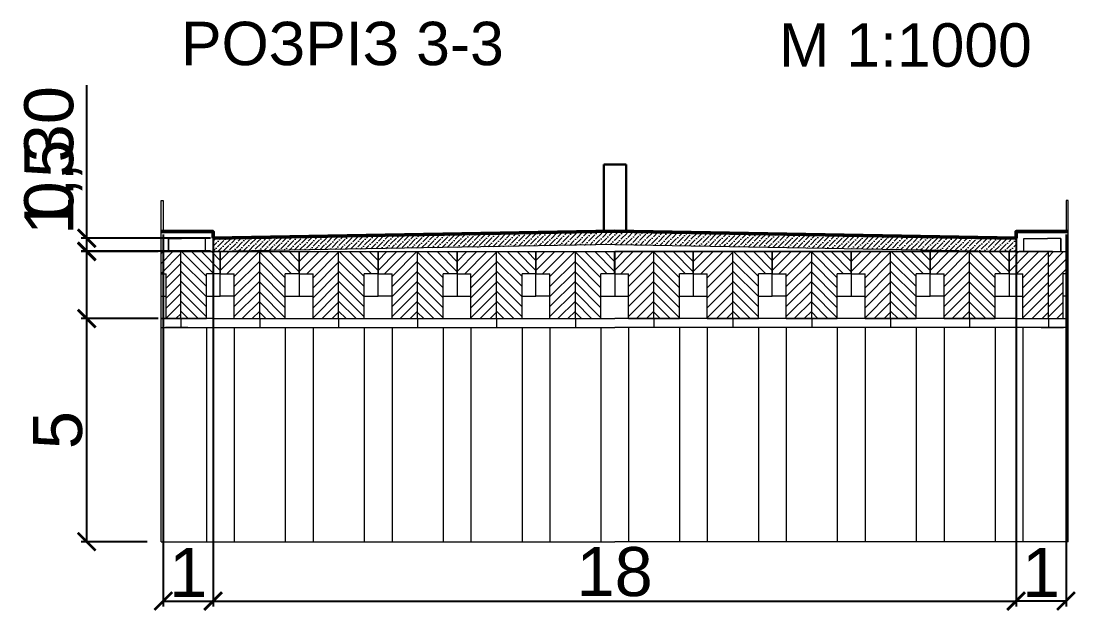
# Model space of a CAD drawing. Header units: millimetres. Extents: x -2123 to 34701, y -1286 to 835.
# Drawn here: x 4765.82 to 4789.47, y -794.41 to -781.19 of the extents above; entities that cross this region are included whole.
import ezdxf

# ---------------------------------------------------------------- set-up
doc = ezdxf.new("R2010")
doc.units = ezdxf.units.MM
doc.layers.get('0').update_dxf_attribs({"lineweight": 15})
doc.layers.add('RAZMERU', color=7, linetype='Continuous', lineweight=15)
doc.layers.add('Текст', color=7, linetype='Continuous', lineweight=15)
doc.styles.get("Standard").update_dxf_attribs({"font": 'arial.ttf'})
doc.dimstyles.new('Переход', dxfattribs={"dimscale": 0.1, "dimtxt": 11, "dimasz": 4, "dimexe": 1.25, "dimexo": 0.625, "dimgap": 0.9, "dimtad": 1, "dimtxsty": 'Standard', "dimblk": 'ARCHTICK', "dimcen": 2.5, "dimadec": 0, "dimazin": 0, "dimtfac": 1, "dimtmove": 0, "dimatfit": 3, "dimldrblk": 'ARCHTICK', "dimfxl": 1, "dimarcsym": 0})
pattern_1 = [(45, (4030.50224, 6581.8502), (-0.1122532015, 0.1122532015), [])]

# ---------------------------------------------------------------- blocks, each defined once
blk = doc.blocks.new('_ArchTick')
at = {"color": 0, "linetype": 'ByBlock', "const_width": 0.15}
blk.add_lwpolyline([(-0.5, -0.5), (0.5, 0.5)], dxfattribs=at)
blk = doc.blocks.new('*D870')
at = {"layer": 'Defpoints', "color": 0, "lineweight": 20, "transparency": 16777216}
for p in [(4767.289, -787.862), (4768.709, -787.862), (4768.709, -792.862)]:
    blk.add_point(p, dxfattribs=at)
at = {"layer": 'RAZMERU', "color": 0, "lineweight": -2, "transparency": 16777216}
for p, q in [((4768.646, -787.862), (4767.164, -787.862)), ((4767.289, -792.862), (4767.289, -787.862)), ((4768.646, -792.862), (4767.164, -792.862))]:
    blk.add_line(p, q, dxfattribs=at)
at = {"layer": 'RAZMERU', "color": 0, "lineweight": -2, "transparency": 16777216, "xscale": 0.4, "yscale": 0.4, "zscale": 0.4}
for p, rotation in [((4767.289, -787.862), 90), ((4767.289, -792.862), 270)]:
    blk.add_blockref('_ArchTick', p, dxfattribs=dict(at, rotation=rotation))
at = {"layer": 'RAZMERU', "color": 0, "transparency": 16777216, "insert": (4766.64, -790.362), "char_height": 1.1, "attachment_point": 5, "rotation": 90}
blk.add_mtext('5', dxfattribs=at)
blk = doc.blocks.new('*D878')
at = {"layer": 'Defpoints', "color": 0, "lineweight": 20, "transparency": 16777216}
for p in [(4767.289, -786.362), (4768.954, -786.362), (4768.954, -787.862)]:
    blk.add_point(p, dxfattribs=at)
at = {"layer": 'RAZMERU', "color": 0, "lineweight": -2, "transparency": 16777216}
for p, q in [((4767.289, -786.362), (4767.289, -783.875)), ((4768.892, -786.362), (4767.164, -786.362)), ((4767.289, -787.862), (4767.289, -786.362)), ((4768.892, -787.862), (4767.164, -787.862))]:
    blk.add_line(p, q, dxfattribs=at)
at = {"layer": 'RAZMERU', "color": 0, "lineweight": -2, "transparency": 16777216, "xscale": 0.4, "yscale": 0.4, "zscale": 0.4}
for p, rotation in [((4767.289, -786.362), 90), ((4767.289, -787.862), 270)]:
    blk.add_blockref('_ArchTick', p, dxfattribs=dict(at, rotation=rotation))
at = {"layer": 'RAZMERU', "color": 0, "transparency": 16777216, "insert": (4766.538, -784.919), "char_height": 1.1, "attachment_point": 5, "rotation": 90}
blk.add_mtext('1,5', dxfattribs=at)
blk = doc.blocks.new('*D871')
at = {"layer": 'Defpoints', "color": 0, "lineweight": 20, "transparency": 16777216}
for p in [(4770.123, -792.862), (4788.133, -792.862), (4788.133, -794.192)]:
    blk.add_point(p, dxfattribs=at)
at = {"layer": 'RAZMERU', "color": 0, "lineweight": -2, "transparency": 16777216}
for p, q in [((4770.123, -792.925), (4770.123, -794.317)), ((4788.133, -792.925), (4788.133, -794.317)), ((4770.123, -794.192), (4788.133, -794.192))]:
    blk.add_line(p, q, dxfattribs=at)
at = {"layer": 'RAZMERU', "color": 0, "lineweight": -2, "transparency": 16777216, "xscale": 0.4, "yscale": 0.4, "zscale": 0.4, "rotation": 180}
blk.add_blockref('_ArchTick', (4770.123, -794.192), dxfattribs=at)
at = {"layer": 'RAZMERU', "color": 0, "lineweight": -2, "transparency": 16777216, "xscale": 0.4, "yscale": 0.4, "zscale": 0.4}
blk.add_blockref('_ArchTick', (4788.133, -794.192), dxfattribs=at)
at = {"layer": 'RAZMERU', "color": 0, "transparency": 16777216, "insert": (4779.128, -793.54), "char_height": 1.1, "attachment_point": 5}
blk.add_mtext('18', dxfattribs=at)
blk = doc.blocks.new('*D879')
at = {"layer": 'Defpoints', "color": 0, "lineweight": 20, "transparency": 16777216}
for p in [(4769.004, -785.912), (4770.123, -785.912), (4770.123, -794.192)]:
    blk.add_point(p, dxfattribs=at)
at = {"layer": 'RAZMERU', "color": 0, "lineweight": -2, "transparency": 16777216}
for p, q in [((4769.004, -785.975), (4769.004, -794.317)), ((4770.123, -785.975), (4770.123, -794.317)), ((4769.004, -794.192), (4770.123, -794.192))]:
    blk.add_line(p, q, dxfattribs=at)
at = {"layer": 'RAZMERU', "color": 0, "lineweight": -2, "transparency": 16777216, "xscale": 0.4, "yscale": 0.4, "zscale": 0.4, "rotation": 180}
blk.add_blockref('_ArchTick', (4769.004, -794.192), dxfattribs=at)
at = {"layer": 'RAZMERU', "color": 0, "lineweight": -2, "transparency": 16777216, "xscale": 0.4, "yscale": 0.4, "zscale": 0.4}
blk.add_blockref('_ArchTick', (4770.123, -794.192), dxfattribs=at)
at = {"layer": 'RAZMERU', "color": 0, "transparency": 16777216, "insert": (4769.564, -793.55), "char_height": 1.1, "attachment_point": 5}
blk.add_mtext('1', dxfattribs=at)
blk = doc.blocks.new('*D880')
at = {"layer": 'Defpoints', "color": 0, "lineweight": 20, "transparency": 16777216}
for p in [(4788.133, -785.912), (4789.252, -785.912), (4788.133, -794.192)]:
    blk.add_point(p, dxfattribs=at)
at = {"layer": 'RAZMERU', "color": 0, "lineweight": -2, "transparency": 16777216}
for p, q in [((4788.133, -785.975), (4788.133, -794.317)), ((4789.252, -785.975), (4789.252, -794.317)), ((4789.252, -794.192), (4788.133, -794.192))]:
    blk.add_line(p, q, dxfattribs=at)
at = {"layer": 'RAZMERU', "color": 0, "lineweight": -2, "transparency": 16777216, "xscale": 0.4, "yscale": 0.4, "zscale": 0.4, "rotation": 180}
blk.add_blockref('_ArchTick', (4788.133, -794.192), dxfattribs=at)
at = {"layer": 'RAZMERU', "color": 0, "lineweight": -2, "transparency": 16777216, "xscale": 0.4, "yscale": 0.4, "zscale": 0.4}
blk.add_blockref('_ArchTick', (4789.252, -794.192), dxfattribs=at)
at = {"layer": 'RAZMERU', "color": 0, "transparency": 16777216, "insert": (4788.693, -793.55), "char_height": 1.1, "attachment_point": 5}
blk.add_mtext('1', dxfattribs=at)
blk = doc.blocks.new('*D905')
at = {"layer": 'Defpoints', "color": 0, "lineweight": 20, "transparency": 16777216}
for p in [(4767.289, -786.062), (4770.123, -786.062), (4770.123, -786.353)]:
    blk.add_point(p, dxfattribs=at)
at = {"layer": 'Текст', "color": 0, "lineweight": -2, "transparency": 16777216}
for p, q in [((4767.289, -786.062), (4767.289, -782.629)), ((4770.061, -786.062), (4767.164, -786.062)), ((4767.289, -786.353), (4767.289, -786.062)), ((4770.061, -786.353), (4767.164, -786.353))]:
    blk.add_line(p, q, dxfattribs=at)
at = {"layer": 'Текст', "color": 0, "lineweight": -2, "transparency": 16777216, "xscale": 0.4, "yscale": 0.4, "zscale": 0.4}
for p, rotation in [((4767.289, -786.062), 90), ((4767.289, -786.353), 270)]:
    blk.add_blockref('_ArchTick', p, dxfattribs=dict(at, rotation=rotation))
at = {"layer": 'Текст', "color": 0, "transparency": 16777216, "insert": (4766.538, -784.146), "char_height": 1.1, "attachment_point": 5, "rotation": 90}
blk.add_mtext('0,30', dxfattribs=at)

msp = doc.modelspace()

# ---------------------------------------------------------------- hatches: boundary and pattern name
h = msp.add_hatch()
h.set_pattern_fill('ANSI36', color=256, scale=0.025)
h.set_pattern_definition([(45, (4030.50224, 6581.850206), (0.0420949506, 0.1543481521), [0.1984375, -0.0396875, 0, -0.0396875])])
h.paths.add_polyline_path([(4779.133, -786.203), (4779.133, -785.903), (4770.123, -786.062), (4770.123, -786.362)])
h = msp.add_hatch()
h.set_pattern_fill('ANSI36', color=256, scale=0.025)
h.set_pattern_definition([(45, (4021.64221, 6581.85038), (0.0420949506, 0.1543481521), [0.1984375, -0.0396875, 0, -0.0396875])])
h.paths.add_polyline_path([(4779.133, -785.903), (4779.133, -786.203), (4788.133, -786.362), (4788.133, -786.062)])
h = msp.add_hatch()
h.set_pattern_fill('ANSI31', color=256, scale=0.05)
h.set_pattern_definition(pattern_1)
h.paths.add_polyline_path([(4768.954, -786.862), (4769.071, -786.862), (4769.071, -787.862), (4769.398, -787.862), (4769.398, -786.362), (4768.954, -786.362)])
h = msp.add_hatch()
h.set_pattern_fill('ANSI31', color=256, scale=0.05, angle=90)
h.set_pattern_definition([(135, (4038.64191, 6578.79576), (-0.1122532015, -0.1122532015), [])])
h.paths.add_polyline_path([(4769.971, -786.862), (4770.283, -786.862), (4770.283, -786.362), (4769.398, -786.362), (4769.398, -787.862), (4769.971, -787.862)])
h = msp.add_hatch()
h.set_pattern_fill('ANSI31', color=256, scale=0.05)
h.set_pattern_definition([(45, (4042.18191, 6578.79576), (-0.1122532015, 0.1122532015), [])])
h.paths.add_polyline_path([(4771.168, -786.362), (4770.283, -786.362), (4770.283, -786.862), (4770.596, -786.862), (4770.596, -787.862), (4771.168, -787.862)])
h.paths.add_polyline_path([(4772.938, -786.362), (4772.053, -786.362), (4772.053, -786.862), (4772.366, -786.862), (4772.366, -787.862), (4772.938, -787.862)])
h = msp.add_hatch()
h.set_pattern_fill('ANSI31', color=256, scale=0.05, angle=90)
h.set_pattern_definition([(135, (4042.18191, 6578.79576), (-0.1122532015, -0.1122532015), [])])
h.paths.add_polyline_path([(4771.741, -786.862), (4772.053, -786.862), (4772.053, -786.362), (4771.168, -786.362), (4771.168, -787.862), (4771.741, -787.862)])
h.paths.add_polyline_path([(4773.511, -786.862), (4773.823, -786.862), (4773.823, -786.362), (4772.938, -786.362), (4772.938, -787.862), (4773.511, -787.862)])
h = msp.add_hatch()
h.set_pattern_fill('ANSI31', color=256, scale=0.05)
h.set_pattern_definition([(45, (4045.72191, 6578.79576), (-0.1122532015, 0.1122532015), [])])
h.paths.add_polyline_path([(4774.708, -786.362), (4773.823, -786.362), (4773.823, -786.862), (4774.136, -786.862), (4774.136, -787.862), (4774.708, -787.862)])
h.paths.add_polyline_path([(4776.478, -786.362), (4775.593, -786.362), (4775.593, -786.862), (4775.906, -786.862), (4775.906, -787.862), (4776.478, -787.862)])
h = msp.add_hatch()
h.set_pattern_fill('ANSI31', color=256, scale=0.05, angle=90)
h.set_pattern_definition([(135, (4045.72191, 6578.79576), (-0.1122532015, -0.1122532015), [])])
h.paths.add_polyline_path([(4775.281, -786.862), (4775.593, -786.862), (4775.593, -786.362), (4774.708, -786.362), (4774.708, -787.862), (4775.281, -787.862)])
h.paths.add_polyline_path([(4777.051, -786.862), (4777.363, -786.862), (4777.363, -786.362), (4776.478, -786.362), (4776.478, -787.862), (4777.051, -787.862)])
h = msp.add_hatch()
h.set_pattern_fill('ANSI31', color=256, scale=0.05)
h.set_pattern_definition([(45, (4049.26191, 6578.79576), (-0.1122532015, 0.1122532015), [])])
h.paths.add_polyline_path([(4778.248, -786.362), (4777.363, -786.362), (4777.363, -786.862), (4777.676, -786.862), (4777.676, -787.862), (4778.248, -787.862)])
h = msp.add_hatch()
h.set_pattern_fill('ANSI31', color=256, scale=0.05, angle=90)
h.set_pattern_definition([(135, (4049.26191, 6578.79576), (-0.1122532015, -0.1122532015), [])])
h.paths.add_polyline_path([(4778.821, -786.862), (4779.133, -786.862), (4779.133, -786.362), (4778.248, -786.362), (4778.248, -787.862), (4778.821, -787.862)])
h = msp.add_hatch()
h.set_pattern_fill('ANSI31', color=256, scale=0.05)
h.set_pattern_definition([(45, (4051.02188, 6578.79593), (-0.1122532015, 0.1122532015), [])])
h.paths.add_polyline_path([(4780.008, -786.362), (4779.123, -786.362), (4779.123, -786.862), (4779.436, -786.862), (4779.436, -787.862), (4780.008, -787.862)])
h.paths.add_polyline_path([(4781.778, -786.362), (4780.893, -786.362), (4780.893, -786.862), (4781.206, -786.862), (4781.206, -787.862), (4781.778, -787.862)])
h = msp.add_hatch()
h.set_pattern_fill('ANSI31', color=256, scale=0.05, angle=90)
h.set_pattern_definition([(135, (4051.02188, 6578.79593), (-0.1122532015, -0.1122532015), [])])
h.paths.add_polyline_path([(4780.581, -786.862), (4780.893, -786.862), (4780.893, -786.362), (4780.008, -786.362), (4780.008, -787.862), (4780.581, -787.862)])
h.paths.add_polyline_path([(4782.351, -786.862), (4782.663, -786.862), (4782.663, -786.362), (4781.778, -786.362), (4781.778, -787.862), (4782.351, -787.862)])
h = msp.add_hatch()
h.set_pattern_fill('ANSI31', color=256, scale=0.05)
h.set_pattern_definition([(45, (4054.56188, 6578.79593), (-0.1122532015, 0.1122532015), [])])
h.paths.add_polyline_path([(4783.548, -786.362), (4782.663, -786.362), (4782.663, -786.862), (4782.976, -786.862), (4782.976, -787.862), (4783.548, -787.862)])
h.paths.add_polyline_path([(4785.318, -786.362), (4784.433, -786.362), (4784.433, -786.862), (4784.746, -786.862), (4784.746, -787.862), (4785.318, -787.862)])
h = msp.add_hatch()
h.set_pattern_fill('ANSI31', color=256, scale=0.05, angle=90)
h.set_pattern_definition([(135, (4054.56188, 6578.79593), (-0.1122532015, -0.1122532015), [])])
h.paths.add_polyline_path([(4784.121, -786.862), (4784.433, -786.862), (4784.433, -786.362), (4783.548, -786.362), (4783.548, -787.862), (4784.121, -787.862)])
h.paths.add_polyline_path([(4785.891, -786.862), (4786.203, -786.862), (4786.203, -786.362), (4785.318, -786.362), (4785.318, -787.862), (4785.891, -787.862)])
h = msp.add_hatch()
h.set_pattern_fill('ANSI31', color=256, scale=0.05)
h.set_pattern_definition([(45, (4058.10188, 6578.79593), (-0.1122532015, 0.1122532015), [])])
h.paths.add_polyline_path([(4786.516, -787.862), (4787.088, -787.862), (4787.088, -786.362), (4786.203, -786.362), (4786.203, -786.862), (4786.516, -786.862)])
h.paths.add_polyline_path([(4788.286, -787.862), (4788.858, -787.862), (4788.858, -786.362), (4787.973, -786.362), (4787.973, -786.862), (4788.286, -786.862)])
h = msp.add_hatch()
h.set_pattern_fill('ANSI31', color=256, scale=0.05, angle=90)
h.set_pattern_definition([(135, (4058.10188, 6578.79593), (-0.1122532015, -0.1122532015), [])])
h.paths.add_polyline_path([(4787.661, -786.862), (4787.973, -786.862), (4787.973, -786.362), (4787.088, -786.362), (4787.088, -787.862), (4787.661, -787.862)])
h = msp.add_hatch()
h.set_pattern_fill('ANSI31', color=256, scale=0.05)
h.set_pattern_definition(pattern_1)
h.paths.add_polyline_path([(4789.302, -786.862), (4789.186, -786.862), (4789.186, -787.862), (4788.858, -787.862), (4788.858, -786.362), (4789.302, -786.362)])

# ---------------------------------------------------------------- linework, layer by layer
at = {"lineweight": 30}
for p, q in [((4778.883, -785.908), (4778.883, -784.408)), ((4778.883, -784.408), (4779.383, -784.408)), ((4779.383, -784.408), (4779.383, -785.908))]:
    msp.add_line(p, q, dxfattribs=at)
for p, q in [((4768.954, -792.862), (4768.954, -785.912)), ((4769.123, -786.362), (4769.123, -786.067)), ((4769.123, -786.067), (4769.416, -786.067)), ((4769.416, -785.92), (4769.408, -785.912)), ((4769.416, -785.92), (4769.424, -785.912)), ((4788.84, -785.92), (4788.832, -785.912)), ((4788.84, -785.92), (4788.848, -785.912)), ((4789.133, -786.067), (4788.84, -786.067)), ((4789.133, -786.362), (4789.133, -786.067)), ((4789.302, -792.862), (4789.302, -785.912)), ((4770.114, -786.362), (4770.123, -786.353)), ((4787.973, -786.862), (4787.973, -786.362)), ((4787.973, -786.362), (4789.302, -786.362)), ((4788.948, -786.362), (4789.302, -786.362)), ((4768.954, -786.862), (4769.071, -786.862)), ((4770.283, -786.862), (4769.971, -786.862)), ((4770.283, -786.862), (4770.596, -786.862)), ((4772.053, -786.862), (4771.741, -786.862)), ((4772.053, -786.862), (4772.366, -786.862)), ((4773.823, -786.862), (4773.511, -786.862)), ((4773.823, -786.862), (4774.136, -786.862)), ((4775.593, -786.862), (4775.281, -786.862)), ((4775.593, -786.862), (4775.906, -786.862)), ((4777.363, -786.862), (4777.051, -786.862)), ((4777.363, -786.862), (4777.676, -786.862)), ((4779.133, -786.862), (4778.821, -786.862)), ((4779.123, -786.862), (4779.436, -786.862)), ((4780.893, -786.862), (4780.581, -786.862)), ((4780.893, -786.862), (4781.206, -786.862)), ((4782.663, -786.862), (4782.351, -786.862)), ((4782.663, -786.862), (4782.976, -786.862)), ((4784.433, -786.862), (4784.121, -786.862)), ((4784.433, -786.862), (4784.746, -786.862)), ((4786.203, -786.862), (4785.891, -786.862)), ((4786.203, -786.862), (4786.516, -786.862)), ((4787.973, -786.862), (4787.661, -786.862)), ((4787.973, -786.862), (4788.286, -786.862)), ((4789.302, -786.862), (4789.186, -786.862)), ((4768.954, -787.862), (4769.971, -787.862)), ((4770.596, -787.862), (4771.741, -787.862)), ((4772.366, -787.862), (4773.511, -787.862)), ((4774.136, -787.862), (4775.281, -787.862)), ((4775.906, -787.862), (4777.051, -787.862)), ((4777.676, -787.862), (4778.821, -787.862)), ((4779.436, -787.862), (4780.581, -787.862)), ((4781.206, -787.862), (4782.351, -787.862)), ((4782.976, -787.862), (4784.121, -787.862)), ((4784.746, -787.862), (4785.891, -787.862)), ((4786.516, -787.862), (4787.661, -787.862)), ((4788.286, -787.862), (4789.302, -787.862)), ((4769.558, -788.062), (4769.058, -788.062)), ((4788.698, -788.062), (4789.198, -788.062))]:
    msp.add_line(p, q)
at = {"lineweight": 50}
msp.add_line((4788.133, -786.062), (4788.133, -785.912), dxfattribs=at)
for points in [[(4768.954, -785.912), (4768.954, -785.212), (4769.004, -785.212), (4769.004, -785.912)], [(4789.302, -785.912), (4789.302, -785.212), (4789.252, -785.212), (4789.252, -785.912)], [(4769.954, -786.362), (4769.954, -786.067), (4769.416, -786.067)], [(4770.123, -786.062), (4770.123, -785.912)], [(4770.123, -785.912), (4770.123, -786.312)], [(4770.123, -786.062), (4770.123, -786.362)], [(4788.133, -786.062), (4788.133, -785.912)], [(4788.133, -785.912), (4788.133, -786.312)], [(4788.133, -786.062), (4788.133, -786.362)], [(4788.302, -786.362), (4788.302, -786.067), (4788.84, -786.067)], [(4769.308, -786.362), (4768.954, -786.362)], [(4768.954, -786.362), (4770.283, -786.362), (4770.283, -786.862)], [(4769.308, -786.362), (4770.058, -786.362)], [(4769.398, -787.862), (4769.398, -786.362)], [(4770.808, -786.362), (4770.058, -786.362)], [(4770.128, -786.362), (4779.133, -786.362)], [(4770.283, -786.862), (4770.283, -786.362), (4772.053, -786.362), (4772.053, -786.862)], [(4770.808, -786.362), (4771.558, -786.362)], [(4771.168, -787.862), (4771.168, -786.362)], [(4772.053, -786.862), (4772.053, -786.362), (4773.823, -786.362), (4773.823, -786.862)], [(4772.938, -787.862), (4772.938, -786.362)], [(4773.823, -786.862), (4773.823, -786.362), (4775.593, -786.362), (4775.593, -786.862)], [(4774.708, -787.862), (4774.708, -786.362)], [(4775.593, -786.862), (4775.593, -786.362), (4777.363, -786.362), (4777.363, -786.862)], [(4776.478, -787.862), (4776.478, -786.362)], [(4777.363, -786.862), (4777.363, -786.362), (4779.133, -786.362), (4779.133, -786.862)], [(4778.248, -787.862), (4778.248, -786.362)], [(4779.123, -786.862), (4779.123, -786.362), (4780.893, -786.362), (4780.893, -786.862)], [(4788.128, -786.362), (4779.133, -786.362)], [(4779.133, -786.862), (4779.133, -786.362)], [(4780.008, -787.862), (4780.008, -786.362)], [(4780.893, -786.862), (4780.893, -786.362), (4782.663, -786.362), (4782.663, -786.862)], [(4781.778, -787.862), (4781.778, -786.362)], [(4782.663, -786.862), (4782.663, -786.362), (4784.433, -786.362), (4784.433, -786.862)], [(4783.548, -787.862), (4783.548, -786.362)], [(4784.433, -786.862), (4784.433, -786.362), (4786.203, -786.362), (4786.203, -786.862)], [(4785.318, -787.862), (4785.318, -786.362)], [(4786.203, -786.862), (4786.203, -786.362), (4787.973, -786.362), (4787.973, -786.862)], [(4787.448, -786.362), (4786.698, -786.362)], [(4787.088, -787.862), (4787.088, -786.362)], [(4787.448, -786.362), (4788.198, -786.362)], [(4788.948, -786.362), (4788.198, -786.362)], [(4788.858, -787.862), (4788.858, -786.362)], [(4769.071, -787.862), (4769.071, -786.862)], [(4769.971, -787.862), (4769.971, -786.862)], [(4769.971, -787.362), (4770.283, -787.362), (4770.283, -786.862)], [(4770.596, -787.362), (4770.283, -787.362), (4770.283, -786.862)], [(4770.596, -787.862), (4770.596, -786.862)], [(4771.741, -787.862), (4771.741, -786.862)], [(4772.053, -786.862), (4772.053, -787.362)], [(4772.366, -787.862), (4772.366, -786.862)], [(4773.511, -787.862), (4773.511, -786.862)], [(4773.511, -787.362), (4773.823, -787.362), (4773.823, -786.862)], [(4774.136, -787.362), (4773.823, -787.362), (4773.823, -786.862)], [(4774.136, -787.862), (4774.136, -786.862)], [(4775.281, -787.862), (4775.281, -786.862)], [(4775.593, -786.862), (4775.593, -787.362)], [(4775.906, -787.862), (4775.906, -786.862)], [(4777.051, -787.862), (4777.051, -786.862)], [(4777.051, -787.362), (4777.363, -787.362), (4777.363, -786.862)], [(4777.676, -787.362), (4777.363, -787.362), (4777.363, -786.862)], [(4777.676, -787.862), (4777.676, -786.862)], [(4778.821, -787.862), (4778.821, -786.862)], [(4779.133, -786.862), (4779.133, -787.362)], [(4779.436, -787.862), (4779.436, -786.862)], [(4780.581, -787.862), (4780.581, -786.862)], [(4780.893, -786.862), (4780.893, -787.362)], [(4781.206, -787.862), (4781.206, -786.862)], [(4782.351, -787.862), (4782.351, -786.862)], [(4782.351, -787.362), (4782.663, -787.362), (4782.663, -786.862)], [(4782.976, -787.362), (4782.663, -787.362), (4782.663, -786.862)], [(4782.976, -787.862), (4782.976, -786.862)], [(4784.121, -787.862), (4784.121, -786.862)], [(4784.433, -786.862), (4784.433, -787.362)], [(4784.746, -787.862), (4784.746, -786.862)], [(4785.891, -787.862), (4785.891, -786.862)], [(4785.891, -787.362), (4786.203, -787.362), (4786.203, -786.862)], [(4786.516, -787.362), (4786.203, -787.362), (4786.203, -786.862)], [(4786.516, -787.862), (4786.516, -786.862)], [(4787.661, -787.862), (4787.661, -786.862)], [(4787.973, -786.862), (4787.973, -787.362)], [(4788.286, -787.862), (4788.286, -786.862)], [(4789.186, -787.862), (4789.186, -786.862)], [(4768.954, -787.362), (4769.071, -787.362)], [(4771.741, -787.362), (4772.366, -787.362)], [(4775.281, -787.362), (4775.906, -787.362)], [(4778.821, -787.362), (4779.436, -787.362)], [(4780.581, -787.362), (4781.206, -787.362)], [(4784.121, -787.362), (4784.746, -787.362)], [(4787.661, -787.362), (4788.286, -787.362)], [(4789.302, -787.362), (4789.186, -787.362)], [(4770.128, -787.862), (4768.954, -787.862)], [(4769.398, -787.862), (4769.398, -788.062)], [(4770.128, -787.862), (4770.128, -787.862), (4779.133, -787.862)], [(4771.168, -787.862), (4771.168, -788.062)], [(4772.938, -787.862), (4772.938, -788.062)], [(4774.708, -787.862), (4774.708, -788.062)], [(4776.478, -787.862), (4776.478, -788.062)], [(4778.248, -787.862), (4778.248, -788.062)], [(4788.128, -787.862), (4788.128, -787.862), (4779.133, -787.862)], [(4780.008, -787.862), (4780.008, -788.062)], [(4781.778, -787.862), (4781.778, -788.062)], [(4783.548, -787.862), (4783.548, -788.062)], [(4785.318, -787.862), (4785.318, -788.062)], [(4787.088, -787.862), (4787.088, -788.062)], [(4788.128, -787.862), (4789.302, -787.862)], [(4788.858, -787.862), (4788.858, -788.062)], [(4768.954, -788.062), (4779.133, -788.062)], [(4769.971, -788.062), (4769.971, -792.862)], [(4770.596, -788.062), (4770.596, -792.862)], [(4771.741, -788.062), (4771.741, -792.862)], [(4772.366, -788.062), (4772.366, -792.862)], [(4773.511, -788.062), (4773.511, -792.862)], [(4774.136, -788.062), (4774.136, -792.862)], [(4775.281, -788.062), (4775.281, -792.862)], [(4775.906, -788.062), (4775.906, -792.862)], [(4777.051, -788.062), (4777.051, -792.862)], [(4777.676, -788.062), (4777.676, -792.862)], [(4778.821, -788.062), (4778.821, -792.862)], [(4789.302, -788.062), (4779.133, -788.062)], [(4779.436, -788.062), (4779.436, -792.862)], [(4780.581, -788.062), (4780.581, -792.862)], [(4781.206, -788.062), (4781.206, -792.862)], [(4782.351, -788.062), (4782.351, -792.862)], [(4782.976, -788.062), (4782.976, -792.862)], [(4784.121, -788.062), (4784.121, -792.862)], [(4784.746, -788.062), (4784.746, -792.862)], [(4785.891, -788.062), (4785.891, -792.862)], [(4786.516, -788.062), (4786.516, -792.862)], [(4787.661, -788.062), (4787.661, -792.862)], [(4788.286, -788.062), (4788.286, -792.862)], [(4768.954, -792.862), (4779.133, -792.862)], [(4789.302, -792.862), (4779.133, -792.862)]]:
    msp.add_lwpolyline(points)
for points in [[(4770.123, -786.062), (4770.123, -785.912), (4768.954, -785.912)], [(4779.133, -785.903), (4770.123, -786.062)], [(4779.133, -785.903), (4788.133, -786.062)], [(4788.133, -786.062), (4788.133, -785.912), (4789.302, -785.912)]]:
    msp.add_lwpolyline(points, dxfattribs=at)
at = {"lineweight": 15}
for points in [[(4779.133, -786.203), (4770.123, -786.362)], [(4779.133, -786.203), (4788.133, -786.362)]]:
    msp.add_lwpolyline(points, dxfattribs=at)
at = {"layer": 'Текст', "color": 0}
for p, q in [((4769.123, -786.067), (4769.123, -786.362)), ((4789.133, -786.067), (4789.133, -786.362))]:
    msp.add_line(p, q, dxfattribs=at)

# ---------------------------------------------------------------- texts
for s, p in [('РОЗРІЗ 3-3', (4769.405, -782.183)), ('М 1:1000', (4782.813, -782.217))]:
    msp.add_text(s, height=0.9738).set_placement(p)

# ---------------------------------------------------------------- dimensions: what is measured, and where the dimension line sits
at = {"layer": 'RAZMERU'}
for base, p1, p2, picture, middle in [((4767.289, -786.362), (4768.954, -787.862), (4768.954, -786.362), '*D878', (4766.538, -784.919)), ((4767.289, -787.862), (4768.709, -792.862), (4768.709, -787.862), '*D870', (4766.64, -790.362))]:
    dim = msp.add_linear_dim(base=base, p1=p1, p2=p2, angle=90, dimstyle='Переход', dxfattribs=at)
    dim.commit()
    dim.dimension.update_dxf_attribs({"geometry": picture, "text_midpoint": middle})
at = {"layer": 'RAZMERU', "color": 0}
dim = msp.add_linear_dim(base=(4770.123, -794.192), p1=(4769.004, -785.912), p2=(4770.123, -785.912), text='1', dimstyle='Переход', dxfattribs=at)
dim.commit()
dim.dimension.update_dxf_attribs({"geometry": '*D879', "text_midpoint": (4769.564, -793.55)})
dim = msp.add_linear_dim(base=(4788.133, -794.192), p1=(4789.252, -785.912), p2=(4788.133, -785.912), angle=180, text='1', dimstyle='Переход', dxfattribs=at)
dim.commit()
dim.dimension.update_dxf_attribs({"geometry": '*D880', "text_midpoint": (4788.693, -793.55)})
dim = msp.add_linear_dim(base=(4788.133, -794.192), p1=(4770.123, -792.862), p2=(4788.133, -792.862), text='18', dimstyle='Переход', dxfattribs=at)
dim.commit()
dim.dimension.update_dxf_attribs({"geometry": '*D871', "text_midpoint": (4779.128, -794.192), "dimtype": 160})
at = {"layer": 'Текст'}
dim = msp.add_linear_dim(base=(4767.289, -786.062), p1=(4770.123, -786.353), p2=(4770.123, -786.062), angle=90, text='0,30', dimstyle='Переход', dxfattribs=at)
dim.commit()
dim.dimension.update_dxf_attribs({"geometry": '*D905', "text_midpoint": (4766.538, -784.146)})

doc.saveas('drawing.dxf')
